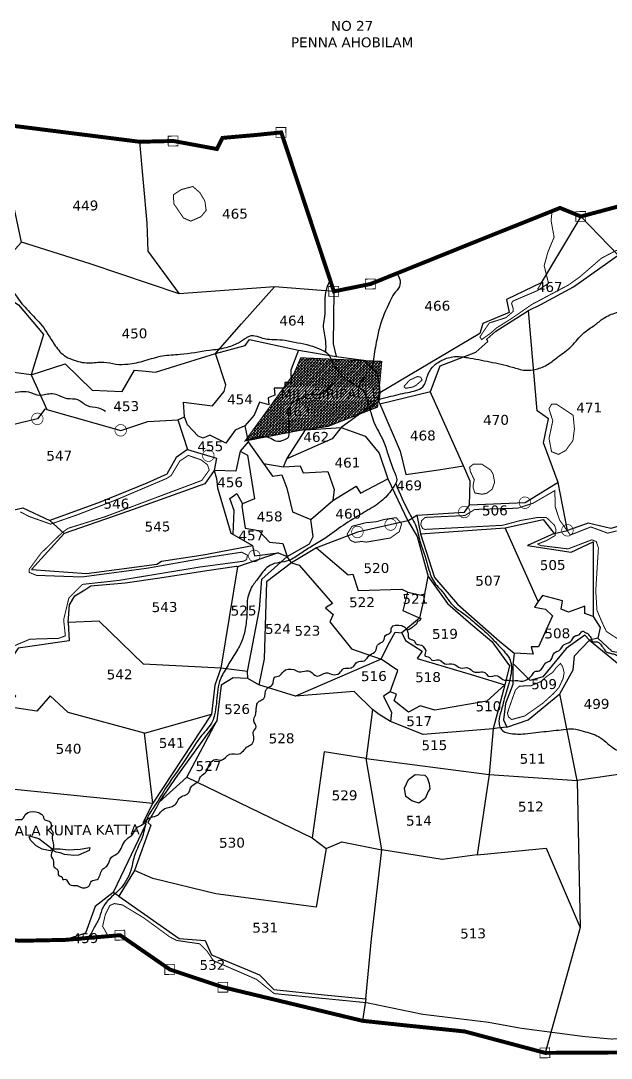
# Model space of a CAD drawing. Header units: inches. Extents: x 732949 to 750565, y 1640350 to 1646067.
# Drawn here: x 747677 to 748874, y 1641610 to 1643712 of the extents above; entities that cross this region are included whole.
import ezdxf
from ezdxf.enums import TextEntityAlignment as Align

# ---------------------------------------------------------------- set-up
doc = ezdxf.new("R2010")
doc.units = ezdxf.units.IN
doc.header["$MEASUREMENT"] = 0
doc.linetypes.add('ACAD_ISO02W100', pattern=[15, 12, -3])
for name, color, linetype in [('HILL', 223, 'Continuous'), ('PLOT', 7, 'Continuous'), ('PLOT NO', 7, 'Continuous'), ('ROADS', 6, 'Continuous'), ('TANKS-STREAM', 4, 'Continuous'), ('VILLAGE', 30, 'Continuous'), ('VILLAGE BOUNDRY', 5, 'Continuous'), ('VILLAGE STONES', 240, 'Continuous')]:
    doc.layers.add(name, color=color, linetype=linetype)
doc.styles.get("Standard").update_dxf_attribs({"font": 'verdana.ttf'})

msp = doc.modelspace()

# ---------------------------------------------------------------- hatches: boundary and pattern name
at = {"layer": 'VILLAGE', "linetype": 'Continuous'}
h = msp.add_hatch(dxfattribs=at)
h.set_pattern_fill('SACNCR', color=256, scale=45.0944824, angle=1.53031993, style=0)
h.paths.add_polyline_path([(748244.4, 1643028.9), (748408.7, 1643021.6), (748400.2, 1642929), (748298.9, 1642889.6), (748241.7, 1642881.7), (748131.4, 1642860.3), (748230.9, 1642997.5)])
at = {"layer": 'VILLAGE STONES'}
h = msp.add_hatch(color=256, dxfattribs=at)
edge = h.paths.add_edge_path(flags=16)
edge.add_arc((747710.6, 1642905.2), 11.1, -4.323, 355.677)
edge = h.paths.add_edge_path()
edge.add_arc((747710.6, 1642905.2), 12.5, -4.323, 355.677)
h = msp.add_hatch(color=256, dxfattribs=at)
edge = h.paths.add_edge_path(flags=16)
edge.add_arc((747879.6, 1642881.9), 11.1, -4.323, 355.677)
edge = h.paths.add_edge_path()
edge.add_arc((747879.6, 1642881.9), 12.5, -4.323, 355.677)
h = msp.add_hatch(color=256, dxfattribs=at)
edge = h.paths.add_edge_path(flags=16)
edge.add_arc((748057.2, 1642830.6), 11.1, -4.323, 355.677)
edge = h.paths.add_edge_path()
edge.add_arc((748057.2, 1642830.6), 12.5, -4.323, 355.677)
h = msp.add_hatch(color=256, dxfattribs=at)
edge = h.paths.add_edge_path(flags=16)
edge.add_arc((748575.8, 1642716.4), 11.1, -4.323, 355.677)
edge = h.paths.add_edge_path()
edge.add_arc((748575.8, 1642716.4), 12.5, -4.323, 355.677)
h = msp.add_hatch(color=256, dxfattribs=at)
edge = h.paths.add_edge_path(flags=16)
edge.add_arc((748698.9, 1642735.3), 11.1, -4.323, 355.677)
edge = h.paths.add_edge_path()
edge.add_arc((748698.9, 1642735.3), 12.5, -4.323, 355.677)
h = msp.add_hatch(color=256, dxfattribs=at)
edge = h.paths.add_edge_path(flags=16)
edge.add_arc((748359.4, 1642676), 11.1, -4.323, 355.677)
edge = h.paths.add_edge_path()
edge.add_arc((748359.4, 1642676), 12.5, -4.323, 355.677)
h = msp.add_hatch(color=256, dxfattribs=at)
edge = h.paths.add_edge_path(flags=16)
edge.add_arc((748426.6, 1642691), 11.1, -4.323, 355.677)
edge = h.paths.add_edge_path()
edge.add_arc((748426.6, 1642691), 12.5, -4.323, 355.677)
h = msp.add_hatch(color=256, dxfattribs=at)
edge = h.paths.add_edge_path(flags=16)
edge.add_arc((748785, 1642679.3), 11.1, -4.323, 355.677)
edge = h.paths.add_edge_path()
edge.add_arc((748785, 1642679.3), 12.5, -4.323, 355.677)
h = msp.add_hatch(color=256, dxfattribs=at)
edge = h.paths.add_edge_path(flags=16)
edge.add_arc((748150.4, 1642627.6), 11.1, -4.323, 355.677)
edge = h.paths.add_edge_path()
edge.add_arc((748150.4, 1642627.6), 12.5, -4.323, 355.677)

# ---------------------------------------------------------------- linework, layer by layer
at = {"layer": 'HILL', "ltscale": 10, "const_width": 2.03}
for points in [[(747987.4, 1643340.6), (747986.3, 1643359.1), (748001.9, 1643369.5), (748026, 1643375.9), (748040, 1643363.4), (748050.1, 1643346.6), (748052.8, 1643327.5), (748042.2, 1643314.7), (748021.6, 1643305.8), (748006.9, 1643312.1), (747987.4, 1643340.6)], [(748607.5, 1643071.2), (748611.1, 1643065.7), (748629.5, 1643078.8), (748641.2, 1643089.3), (748672.7, 1643109.1), (748713.1, 1643137.1), (748786.3, 1643175.9), (748809.3, 1643192.1), (748853.8, 1643230.5), (748869.2, 1643238.6), (748875.2, 1643241.8), (748883.2, 1643246), (748897.6, 1643245.6), (748905.3, 1643254.3), (748906, 1643282.3), (748902.6, 1643299.2), (748902.3, 1643311), (748899.1, 1643327), (748896.2, 1643337.7)], [(748607.5, 1643071.2), (748615.4, 1643083.1), (748626.8, 1643099.4), (748660.5, 1643110.2), (748674.9, 1643122.6), (748674.8, 1643129.7), (748671.8, 1643138.8), (748673.6, 1643143.4), (748724.3, 1643165), (748746.7, 1643179.8), (748737.8, 1643215.4), (748745.6, 1643243.6), (748758, 1643273.3), (748751.8, 1643306.8), (748753.9, 1643326.1)], [(748453.3, 1642970.4), (748465.2, 1642983.7), (748481.3, 1642991), (748487.8, 1642989.4), (748490.5, 1642983.8), (748477.4, 1642972.5), (748470.7, 1642969.4), (748457.2, 1642967), (748453.3, 1642970.5)], [(748747.7, 1642865.4), (748755.3, 1642901.3), (748747.5, 1642925.6), (748753, 1642934.7), (748763.3, 1642934.6), (748793, 1642914.8), (748796.5, 1642912.5), (748799.2, 1642885), (748796.1, 1642861), (748781.2, 1642840.8), (748766.7, 1642833.2), (748752.8, 1642838.6), (748747.7, 1642865.4)], [(747665.3, 1642446), (747695.6, 1642458.8), (747753.7, 1642460.5), (747767.4, 1642465.6), (747763.9, 1642498.1), (747774.5, 1642542.3), (747801.9, 1642569.8), (747876, 1642577.9), (748040.3, 1642605), (748128.7, 1642616.8), (748134.8, 1642620), (748136.5, 1642628.9), (748124.8, 1642635), (748059.1, 1642624.9), (747933.7, 1642602.6), (747800.9, 1642584.8), (747709, 1642588.1), (747694.2, 1642594), (747694.1, 1642600.4), (747718.1, 1642633), (747759.7, 1642673.5), (747772.3, 1642683.2), (747848, 1642706.9), (747944.6, 1642743.1), (748043.7, 1642780.3), (748059, 1642801.4), (748055.5, 1642812), (748042.5, 1642822.1), (748016.6, 1642831.1), (747999.4, 1642819.7), (747981.5, 1642790), (747972.4, 1642784.3), (747872, 1642741.7), (747791.3, 1642710.6), (747737.5, 1642691.9), (747694.1, 1642707.3), (747675.9, 1642716.8)], [(748596.3, 1642781.4), (748588.3, 1642798.4), (748586.7, 1642807.5), (748594.4, 1642813.3), (748611.6, 1642813.2), (748629.5, 1642801.4), (748634.4, 1642793), (748637.4, 1642776.6), (748632.5, 1642762.8), (748621.4, 1642754.4), (748612.1, 1642752.4), (748597.5, 1642755), (748593.7, 1642765.9), (748594.5, 1642775), (748596.3, 1642781.4)], [(748885, 1642678.2), (748866.7, 1642673.6), (748832.4, 1642686.2), (748790.8, 1642669.8), (748768.9, 1642700.5), (748759.9, 1642728.1), (748759.7, 1642760), (748715.9, 1642734.6), (748684.5, 1642724.2), (748597, 1642721.6), (748577, 1642709.2), (748496.7, 1642705.5), (748489.4, 1642698.9), (748487.7, 1642690.6), (748491.5, 1642683), (748496.3, 1642681.2), (748653.6, 1642689.5), (748690.1, 1642699.3), (748723.3, 1642705.1), (748742.7, 1642705), (748758.7, 1642689.8), (748761.9, 1642680.3), (748759.9, 1642668.7), (748742.7, 1642658.6), (748724.9, 1642651.6), (748730.2, 1642648.5), (748786.3, 1642641.7), (748827.9, 1642657.6), (748834.5, 1642660.1), (748843.4, 1642656.5), (748847.8, 1642643.8), (748845.3, 1642604.4), (748842.4, 1642556.8), (748844.8, 1642517.6), (748854.1, 1642495.2), (748863.9, 1642474.4), (748886.5, 1642459.7)], [(748338.5, 1642671.5), (748348.2, 1642687.4), (748376.2, 1642694.7), (748397.2, 1642696.7), (748414, 1642701.4), (748437.8, 1642705), (748448.9, 1642692.6), (748444.2, 1642676.6), (748425.9, 1642663.8), (748377.2, 1642655.4), (748368.2, 1642656.9), (748354.4, 1642654.9), (748344.9, 1642659.2), (748338.5, 1642671.5)], [(748667.3, 1642321), (748679.5, 1642355.6), (748687.8, 1642363.6), (748711.6, 1642364.6), (748730.6, 1642372.7), (748742.2, 1642382.7), (748755.3, 1642391.8), (748762.3, 1642401.4), (748770.8, 1642409.7), (748775.2, 1642403.5), (748778.3, 1642391.3), (748776.2, 1642379.1), (748767.6, 1642360.7), (748756.6, 1642348.5), (748734.8, 1642328.8), (748698.2, 1642303.1), (748671.9, 1642296), (748665.6, 1642301.1), (748663.4, 1642308.8), (748667.3, 1642321)], [(747852.6, 1641860.1), (747842.9, 1641877.1), (747848.3, 1641900.6), (747857.4, 1641919.2), (747866.8, 1641923.2), (747883, 1641920.4), (747925.7, 1641894.6), (747978.9, 1641855.7), (747992.9, 1641848.5), (748039.5, 1641841.7), (748054.1, 1641827.3), (748067.7, 1641807.3), (748125.1, 1641782.5), (748154.8, 1641769.6), (748190.6, 1641740.8), (748290.8, 1641730.9), (748378.3, 1641722.3), (748491.1, 1641698.9), (748624.3, 1641682.7), (748690.9, 1641670.6), (748761.4, 1641661.3), (748818.3, 1641653.8), (748874.6, 1641648.7), (748911.5, 1641650.5)]]:
    msp.add_lwpolyline(points, dxfattribs=at)
at = {"layer": 'HILL'}
msp.add_lwpolyline([(748457.6, 1642140.4), (748454.9, 1642156.7), (748463.1, 1642174.6), (748476.5, 1642184.9), (748495.8, 1642183.4), (748501, 1642178.4), (748504.8, 1642166.5), (748506.1, 1642155.9), (748502.5, 1642150.2), (748496.4, 1642135.7), (748484, 1642126.5), (748469.9, 1642131.5), (748457.6, 1642140.4)], dxfattribs=at)
at = {"layer": 'PLOT'}
for points in [[(747392.5, 1643316.6), (747407.5, 1643316.7), (747403.2, 1643274.8), (747572.2, 1643245), (747561.1, 1643167.5), (747602.9, 1643179.8), (747678.6, 1643263.3), (747631.4, 1643482.6), (747632.4, 1643502.5)], [(747918, 1643466.5), (747932.6, 1643301.8), (747934.8, 1643244.6), (747997.9, 1643158.1), (747818, 1643219.3), (747678.6, 1643263.3)], [(748812.4, 1643315.2), (748731.9, 1643180.4), (748661.4, 1643147), (748666.7, 1643120.3), (748613.4, 1643098.6), (748607.7, 1643078.3), (748404.8, 1642958.1)], [(748812.4, 1643315.2), (748888, 1643237.1), (748904.2, 1643175.1), (748900.6, 1643106.7), (748921, 1643052.6), (748961.8, 1642885.7), (748986.5, 1642888), (749028.7, 1642786.7), (749054.8, 1642791.3), (749070.8, 1642748.5), (749081.4, 1642727), (748971.5, 1642712), (748873.1, 1642683.2), (748826.8, 1642693.9), (748785.3, 1642679.2), (748766, 1642776.4), (748736.6, 1642856.5), (748746.4, 1642905), (748723.7, 1642921.6), (748706.3, 1643124.7), (748731.2, 1643136.9), (748797.6, 1643172.3), (748888, 1643237.1)], [(747602.9, 1643179.8), (747672.6, 1643136), (747723.3, 1643076.2), (747698, 1642994.1), (747637.7, 1643002.5), (747632.2, 1642997.2), (747559.7, 1643014.3)], [(747950.4, 1642999.6), (748071.5, 1643037.8), (748124.3, 1643097.4), (748191.2, 1643172.7)], [(748311.7, 1643163.4), (748191.2, 1643172.7), (747997.9, 1643158.1)], [(748311.7, 1643163.4), (748309.9, 1643057), (748316.4, 1643031.2), (748371.4, 1643024), (748398.9, 1642998.6), (748403.4, 1642975.5), (748404.8, 1642958.1), (748402.6, 1642939.9), (748375.7, 1642923.6), (748326.1, 1642887.4), (748375.1, 1642870), (748403.4, 1642835.8), (748421.2, 1642783.5), (748461.7, 1642698.7), (748480.6, 1642666.8), (748502.6, 1642585.5), (748542.1, 1642531.4), (748584.4, 1642494), (748631.8, 1642454), (748667.9, 1642404.8), (748658.4, 1642366.3), (748634.2, 1642277.3), (748626.2, 1642184.4), (748602, 1642021.9), (748741.6, 1642035.3), (748810.5, 1641874.5), (748739.8, 1641620.7)], [(748402.6, 1642939.9), (748404.7, 1642935.7), (748507.2, 1642960.5), (748527, 1643012.7), (748599.2, 1643040), (748623.4, 1643062), (748621.7, 1643066.7), (748639.9, 1643083.1), (748706.3, 1643124.7)], [(748071.5, 1643037.8), (748131.5, 1643053.8), (748140.6, 1643065.7), (748239.7, 1643044.1), (748316.4, 1643031.2)], [(748239.7, 1643044.1), (748224.4, 1643003.6), (748224.9, 1642978.7), (748212.3, 1642978.5), (748212.5, 1642967.5), (748190.9, 1642967.1), (748192.1, 1642953.1), (748178.4, 1642948), (748179.6, 1642933.5), (748160.6, 1642938.7), (748149.9, 1642912.4), (748130.9, 1642891), (748111.8, 1642882.1), (748092.5, 1642855.6), (748060.3, 1642871.9), (748047, 1642866.2), (748036.3, 1642870.2), (748014.7, 1642893.3), (748008.8, 1642909)], [(747730.1, 1642923.9), (747879.9, 1642881.8), (747934.5, 1642899.8), (747995.6, 1642903.3), (748008.8, 1642909), (748006.8, 1642939.1), (748065.5, 1642931.4), (748089.2, 1642960.6), (748092.6, 1642973.8), (748071.5, 1643037.8)], [(747698, 1642994.1), (747767, 1643016.8), (747821.9, 1642963.1), (747882.3, 1642960.8), (747907.2, 1643003.6), (747930.4, 1643002.1), (747950.4, 1642999.6)], [(747698, 1642994.1), (747730.1, 1642923.9), (747725.9, 1642924.7), (747710.9, 1642905.1), (747617.6, 1642882.6), (747503.5, 1642899.8)], [(748461.7, 1642698.7), (748479.5, 1642709.8), (748576.1, 1642716.3), (748586.5, 1642730.5), (748588.1, 1642778.7), (748574, 1642810.1), (748506.5, 1642960.4)], [(748404.7, 1642935.7), (748446.3, 1642840), (748457.6, 1642792.2), (748524, 1642802.1), (748574, 1642810.1)], [(747995.6, 1642903.3), (748014.7, 1642843.4), (747992, 1642826.9), (747973.1, 1642793.1), (747932.5, 1642775.2), (747838.2, 1642736.3), (747736.2, 1642699.5)], [(748130.9, 1642891), (748137.8, 1642858.9), (748121.5, 1642839.6), (748112.6, 1642799), (748069.1, 1642800.7)], [(748137.8, 1642858.9), (748169.2, 1642814.6), (748209.4, 1642807.7), (748216.3, 1642824.4), (748254.4, 1642882.6), (748326.1, 1642887.4)], [(748326.1, 1642887.4), (748308.3, 1642864.4), (748216.3, 1642824.4)], [(748014.7, 1642843.4), (748074, 1642825.6), (748069.1, 1642800.7), (748050, 1642773.4), (747895.5, 1642717.9), (747764.9, 1642673.2)], [(748121.5, 1642839.6), (748136.8, 1642831.7), (748150.5, 1642743.1), (748126.2, 1642733.1)], [(748169.2, 1642814.6), (748187.4, 1642789), (748205.9, 1642791.8), (748216.6, 1642764.7), (748227.6, 1642716.8), (748264.7, 1642701.3)], [(748069.1, 1642800.7), (748073.8, 1642784.1), (748076, 1642765.3), (748102.7, 1642673.5), (748146.7, 1642648.6)], [(748209.4, 1642807.7), (748243.6, 1642809.9), (748249.1, 1642796.1), (748299.2, 1642798.3), (748312.3, 1642762.1), (748309.8, 1642739.9)], [(748198.5, 1642633.5), (748217, 1642626.3), (748262.5, 1642652.1), (748269.4, 1642666.9), (748264.7, 1642701.3), (748309.8, 1642739.9), (748357, 1642768.6), (748365.5, 1642754.6), (748421.2, 1642783.5)], [(748766, 1642776.4), (748699.2, 1642735.2), (748586.5, 1642730.5)], [(748107.2, 1642671), (748109.3, 1642719.8), (748100.7, 1642743.6), (748115.2, 1642753.6), (748126.2, 1642733.1), (748125.3, 1642728.3), (748132.1, 1642683.5), (748158.7, 1642678.7), (748181.2, 1642655.6), (748207.9, 1642652.9), (748217, 1642626.3)], [(747596.4, 1642705.6), (747680.9, 1642724.8), (747736.2, 1642699.5), (747764.9, 1642673.2), (747698.7, 1642600.1), (747810.5, 1642592), (747952.8, 1642610.7), (747962.2, 1642616.6), (748047, 1642629.9), (748146.7, 1642648.6), (748150.7, 1642627.5), (748198.5, 1642633.5), (748116.6, 1642605.4), (748082.6, 1642400.4), (747925.5, 1642407.9), (747835.7, 1642495.5), (747773.4, 1642492.8), (747775, 1642455.5), (747671.5, 1642440.9), (747630.9, 1642380.9), (747564.4, 1642367)], [(748479.5, 1642709.8), (748487, 1642672.2), (748515.6, 1642583.5), (748562.3, 1642529.5), (748647.2, 1642454.7), (748676.8, 1642430.2), (748674.6, 1642406.4), (748674.6, 1642366.7), (748659.2, 1642328.7), (748655.5, 1642295.4), (748662, 1642280.3), (748642.6, 1642278.7), (748634.2, 1642277.3)], [(748461.7, 1642698.7), (748359.7, 1642675.9), (748276.7, 1642643.6), (748225.7, 1642613.8), (748217, 1642626.3)], [(748487, 1642672.2), (748658.6, 1642684.1), (748735.8, 1642701.3), (748758, 1642672.7), (748785.3, 1642679.2)], [(748758, 1642672.7), (748703.8, 1642648.9), (748792.7, 1642634.9), (748836.9, 1642656), (748837, 1642580.8), (748837.1, 1642504.9), (748820.4, 1642511), (748820.1, 1642525.5), (748787.2, 1642513.5), (748772.3, 1642519.3), (748775.2, 1642536.4), (748734.4, 1642547.5), (748726, 1642535.4), (748658.6, 1642684.1)], [(748276.7, 1642643.6), (748340.6, 1642589.3), (748350.2, 1642590.4), (748361.1, 1642557.6), (748449.3, 1642560.1), (748461.2, 1642554.1), (748495.1, 1642546.9), (748502.6, 1642585.5)], [(748136.6, 1642393.3), (748160.6, 1642519.6), (748165.8, 1642580.6), (748217, 1642626.3)], [(747773.4, 1642492.8), (747775.5, 1642528.2), (747786.3, 1642546.9), (747807.2, 1642558.9), (747819.2, 1642566.6), (747888.4, 1642573.1), (747959, 1642583.2), (748054.3, 1642597.8), (748114, 1642606.6), (748116.6, 1642605.4)], [(748225.7, 1642613.8), (748175.2, 1642575.2), (748170.4, 1642419.1), (748159.4, 1642366.5), (748137, 1642379.3), (748136.6, 1642393.3), (748082.6, 1642400.4)], [(748225.7, 1642613.8), (748241.3, 1642608.7), (748308.7, 1642531), (748294.5, 1642522.1), (748309.9, 1642509.1), (748303.7, 1642494.2), (748347.3, 1642439.1), (748407.8, 1642418.3)], [(748495.1, 1642546.9), (748485.3, 1642501.2), (748449.6, 1642471.8), (748456.5, 1642455.9), (748490.3, 1642434.6), (748480.7, 1642419.5), (748589.9, 1642387.5), (748658.4, 1642366.3), (748621.6, 1642333), (748516.2, 1642315), (748486.2, 1642323.8), (748462.6, 1642311), (748433.6, 1642334.2), (748438.6, 1642347.4), (748425.8, 1642352.1), (748441.2, 1642395.4), (748407.8, 1642418.3), (748421.7, 1642447.5), (748435.7, 1642473), (748449.6, 1642471.8)], [(748485.3, 1642501.2), (748451.9, 1642516.1), (748461.2, 1642554.1)], [(748726, 1642535.4), (748717.9, 1642523.8), (748740.8, 1642519.4), (748755, 1642506.3), (748726.2, 1642443.5), (748711.2, 1642443), (748715.7, 1642428.1), (748676.8, 1642430.2)], [(748837.1, 1642504.9), (748851.4, 1642482.6), (748846.8, 1642460.6), (748829.5, 1642456.5)], [(748662, 1642280.3), (748705.5, 1642295.7), (748769.7, 1642348.4), (748796.5, 1642397), (748799.3, 1642425), (748829.5, 1642456.5), (748820.1, 1642466.9), (748782.4, 1642439.8), (748734.9, 1642382.7), (748709.5, 1642375.3), (748677.6, 1642407), (748674.6, 1642406.4)], [(748829.5, 1642456.5), (748961.5, 1642348.9), (748948.5, 1642308.9), (748906.7, 1642187.6), (748804.5, 1642172.8), (748810.5, 1641874.5)], [(748846.8, 1642460.6), (748875, 1642434.5), (748917.6, 1642426.1), (748979.8, 1642399.9), (748985.6, 1642388.2), (749024.5, 1642373.6), (749044.3, 1642330.5), (749075.6, 1642324.7), (749064.5, 1642292.9), (749055.5, 1642281.8), (749026.4, 1642280.1), (748993.7, 1642309.4), (748984.7, 1642290.6), (748948.5, 1642308.9)], [(748407.8, 1642418.3), (748233.8, 1642343.3), (748159.4, 1642366.5)], [(748082.6, 1642400.4), (748070.2, 1642365.3), (748063.6, 1642306.8), (747944.6, 1642126.9), (747928, 1642268.4), (748063.6, 1642306.8)], [(747928, 1642268.4), (747772.8, 1642310.1), (747736.5, 1642344), (747709.8, 1642313.2), (747646.8, 1642322.7), (747647.3, 1642325.6), (747667.1, 1642343.6), (747630.9, 1642380.9)], [(748137, 1642379.3), (748107.6, 1642380.3), (748083.1, 1642365.6), (748074.3, 1642293.7), (747994.9, 1642183.3), (747958.7, 1642131), (747952.9, 1642119.2), (747934.4, 1642087.1), (747940.3, 1642081.7), (747907.2, 1641990.4), (747875.5, 1641937.9), (747864, 1641945.9)], [(748425.8, 1642352.1), (748412.2, 1642343.5), (748428.7, 1642310.4), (748426.2, 1642292.3), (748403.2, 1642306.3), (748390.2, 1642316), (748352.6, 1642353.1), (748233.8, 1642343.3)], [(748626.2, 1642184.4), (748804.5, 1642172.8), (748769.7, 1642348.4)], [(747646.8, 1642322.7), (747597, 1642161.9), (747944.6, 1642126.9)], [(748390.2, 1642316), (748377.4, 1642217.1), (748292, 1642230.3), (748267.3, 1642056.2), (748296, 1642034.8), (748327.6, 1642048.5), (748408.7, 1642031.8), (748377.4, 1642217.1), (748626.2, 1642184.4)], [(747957.6, 1642128.6), (748013.6, 1642179.4), (748074.3, 1642293.7)], [(748634.2, 1642277.3), (748492.9, 1642265.6), (748426.2, 1642292.3)], [(748013.6, 1642179.4), (748267.3, 1642056.2)], [(747944.6, 1642126.9), (747924.3, 1642087), (747930.8, 1642083.7), (747864, 1641945.9), (747828.1, 1641916.9), (747808, 1641863.5), (747767.1, 1641849.6)], [(748296, 1642034.8), (748275.8, 1641915.9), (748072.2, 1641942.9), (747944.8, 1641974), (747907.2, 1641990.4)], [(748376.3, 1641730), (748388.1, 1641851.6), (748408.7, 1642031.8)], [(748602, 1642021.9), (748531.4, 1642012.5), (748408.7, 1642031.8)], [(747875.5, 1641937.9), (747998.2, 1641852.5), (748050.6, 1641848.4), (748063.7, 1641819), (748161, 1641778.8), (748189.9, 1641749), (748292.1, 1641738.2), (748376.3, 1641730), (748369.8, 1641685.6)]]:
    msp.add_lwpolyline(points, dxfattribs=at)
at = {"layer": 'ROADS'}
for points in [[(743922.6, 1643470.6), (743968.1, 1643472.9), (744007.3, 1643478.8), (744031.9, 1643485.6), (744056, 1643486.4), (744076.1, 1643480.8), (744092.8, 1643464), (744116.8, 1643441.9), (744140.7, 1643420.3), (744161.5, 1643411), (744183.1, 1643403.4), (744204.4, 1643399.3), (744225.3, 1643398.3), (744256.7, 1643402.1), (744293.5, 1643404.2), (744327, 1643405.6), (744352.1, 1643409.1), (744377.1, 1643410.8), (744399.2, 1643409.2), (744427.3, 1643404.7), (744466.6, 1643394.1), (744486.1, 1643390), (744515.2, 1643387), (744562.6, 1643384.2), (744608.3, 1643379.6), (744627.8, 1643375.4), (744654.6, 1643372.4), (744675.2, 1643371.9), (744698.6, 1643367), (744720.3, 1643359.4), (744738.2, 1643348.4), (744766.3, 1643333.5), (744788.4, 1643324.2), (744799.3, 1643319.7), (744812.9, 1643315.5), (744825.5, 1643312.2), (744836, 1643312.5), (744842.4, 1643313.5), (744849.4, 1643319.7), (744871.9, 1643337.3), (744884.2, 1643351.3), (744896.3, 1643357.9), (744910.8, 1643361.8), (744927.9, 1643358.2), (744939.3, 1643358.8), (744967.1, 1643364), (744985.5, 1643364), (745013.6, 1643356.2), (745043.1, 1643348.3), (745077.5, 1643341.4), (745117.8, 1643331.3), (745142.9, 1643324.1), (745166.1, 1643318.5), (745195.4, 1643314.5), (745223.4, 1643307.8), (745240.7, 1643303.5), (745266.3, 1643303), (745285.7, 1643308.9), (745302.5, 1643327.8), (745323.9, 1643340.6), (745349.8, 1643343.3), (745379.6, 1643338.6), (745422.5, 1643331.2), (745447.5, 1643325.2), (745477.3, 1643329), (745505.2, 1643333.2), (745525.8, 1643332.5), (745551.7, 1643326.5), (745571.5, 1643310.7), (745591.8, 1643292.3), (745606.5, 1643284.4), (745633.6, 1643276.4), (745689.9, 1643257.5), (745737.4, 1643240.7), (745760.6, 1643232.2), (745785.3, 1643218.1), (745801.3, 1643211.4), (745833, 1643205.7), (745852.2, 1643198.8), (745871.3, 1643195.4), (745899.1, 1643191), (745919, 1643188), (745929.2, 1643184.3), (745950.9, 1643177), (745962.7, 1643176.5), (746003.9, 1643169.3), (746027.7, 1643166.2), (746059.8, 1643163.9), (746089.6, 1643163.3), (746119.2, 1643162.4), (746127.6, 1643158.8), (746153.6, 1643152.2), (746183, 1643149.5), (746206, 1643144.3), (746248.9, 1643134.7), (746311.2, 1643117.8), (746354.6, 1643105.5), (746379.2, 1643102), (746416, 1643100), (746448, 1643101.8), (746487.9, 1643103.3), (746527.4, 1643103.5), (746563, 1643100.7), (746587.7, 1643099.2), (746623.9, 1643095.8), (746682.1, 1643082.2), (746726.9, 1643073.8), (746760.7, 1643064.3), (746786.6, 1643063), (746812.2, 1643062.3), (746858.4, 1643061.6), (746904.8, 1643062.4), (746954.4, 1643058.1), (746982.6, 1643052.8), (747012, 1643053.1), (747033.9, 1643052.3), (747055.2, 1643050.6), (747074.4, 1643041.5), (747087.4, 1643034.9), (747098, 1643033.7), (747104.8, 1643041.4), (747115, 1643051.1), (747133.3, 1643064.1), (747152.8, 1643066.9), (747183.4, 1643065.5), (747196.8, 1643069.3), (747215.2, 1643084.8), (747237.2, 1643094.5), (747274.1, 1643114), (747321.1, 1643137.5), (747363.2, 1643157.3), (747412.7, 1643185.9), (747491.3, 1643216.7), (747540.6, 1643232.9), (747581.4, 1643231), (747621.6, 1643223.5), (747635.3, 1643213.6), (747644.6, 1643196.4), (747669.5, 1643151.7), (747691.7, 1643124.6), (747720.1, 1643093.8), (747744.9, 1643056.4), (747764.9, 1643033.7), (747781, 1643025.4), (747814.6, 1643018.6), (747845.2, 1643020.2), (747869.6, 1643016.2), (747894, 1643016.1), (747928.6, 1643023.2), (747964.1, 1643032.7), (747999.8, 1643036), (748059.3, 1643044.4), (748093.1, 1643049.7), (748118.1, 1643059.5), (748134.6, 1643069.6), (748140.5, 1643072.8), (748171.2, 1643067.7), (748191.1, 1643065.9), (748212.6, 1643064.3), (748238.3, 1643059.5), (748262.7, 1643054), (748284.1, 1643046.1), (748297.5, 1643039), (748309, 1643019.8), (748322.7, 1642998.5), (748336.4, 1642985.3), (748358.3, 1642971.8), (748372.2, 1642960.4), (748379.5, 1642940.7), (748387.4, 1642915.2), (748392.8, 1642898.7), (748411.4, 1642861.5), (748421, 1642834.1), (748431.9, 1642802.9), (748437, 1642790.6), (748438.7, 1642779.1), (748433.6, 1642768.7), (748424.8, 1642756.2), (748400.9, 1642733.1), (748369.3, 1642713.7), (748330.7, 1642689.4), (748293.1, 1642663.1), (748266.1, 1642646.3), (748244, 1642632.2), (748220.5, 1642618.2), (748182, 1642608.4), (748160.2, 1642585.1), (748146.2, 1642565.9), (748136.2, 1642536.5), (748135.6, 1642519.4), (748133.1, 1642486.5), (748128, 1642463.3), (748117, 1642438.5), (748101, 1642412.6), (748093.1, 1642399.3), (748079.6, 1642373.1), (748075.7, 1642351.1), (748069.6, 1642305.3), (748065.5, 1642292.5), (748043.6, 1642263.8), (748015.5, 1642222.3), (747972.3, 1642159.4), (747948.3, 1642120.9), (747933.8, 1642097.3), (747924.8, 1642062.8), (747906.9, 1642018.3), (747899.9, 1641990), (747877.3, 1641951.8), (747846.7, 1641920.7), (747841.6, 1641911.2), (747834.6, 1641890.1), (747823.6, 1641870.9), (747814.2, 1641856.1), (747808.1, 1641853.1)], [(748380, 1642938.9), (748422.4, 1642949.6), (748461.2, 1642958.7), (748477.5, 1642962.4), (748491.8, 1642970), (748501.1, 1642991.6), (748511.2, 1643009.6), (748531.2, 1643024.2), (748555.8, 1643031.2), (748582.4, 1643029.2), (748627.6, 1643020.7), (748673.4, 1643009.9), (748698.9, 1643003.7), (748721.4, 1643005.7), (748746.2, 1643016.2), (748765.8, 1643030.8), (748793.2, 1643052.2), (748818, 1643079.4), (748840.2, 1643095), (748858, 1643108.8), (748884.3, 1643120.4), (748909.7, 1643124.9), (748929.5, 1643127), (748957.5, 1643133), (748979.6, 1643129.9), (749003.2, 1643123.1), (749024.2, 1643119), (749049, 1643118.2), (749068.7, 1643121.7), (749093.4, 1643133.3), (749112.1, 1643147.1), (749128.6, 1643159.8), (749149.1, 1643173.8), (749172.2, 1643186.8), (749194.9, 1643198.3), (749217.8, 1643204.5), (749240, 1643203.7), (749265.6, 1643206.4), (749298.3, 1643209.5), (749326.1, 1643212.4), (749343.1, 1643214.5), (749364.8, 1643214.8), (749389.1, 1643213.4), (749404.4, 1643210.4), (749422.2, 1643202.5), (749434.4, 1643199.4), (749456, 1643197.7), (749470.8, 1643200.2), (749478.2, 1643204.3), (749493.8, 1643210.4), (749505.2, 1643209.7), (749518, 1643206.1), (749529.7, 1643197), (749533.6, 1643191), (749544, 1643169.6), (749559.3, 1643152.5), (749569.8, 1643142.5), (749588.7, 1643134.7), (749620.3, 1643131.7), (749657, 1643130.7), (749679.8, 1643130.1), (749700, 1643130), (749717.7, 1643126.2), (749738.5, 1643119.5), (749763.2, 1643113.7), (749787, 1643109.5), (749805.6, 1643104.2), (749825.1, 1643096.7), (749843.2, 1643079.8), (749867.8, 1643067.8), (749886.7, 1643057.2), (749910.7, 1643049.9), (749931.1, 1643047), (749950.1, 1643044.6), (749955, 1643044.1)], [(748439.5, 1643199.9), (748445.2, 1643187.8), (748444.4, 1643173.6), (748434, 1643158.9), (748425.1, 1643143), (748404.7, 1643092.3), (748398.6, 1643065.1), (748391.9, 1643026), (748388.2, 1643009), (748377.8, 1642996.2), (748361.1, 1642970)], [(748303.8, 1643187.3), (748294.8, 1643161.5), (748292.6, 1643112.2), (748290.1, 1643095), (748294.5, 1643062.2), (748294.8, 1643041)], [(748328.5, 1642992.1), (748304.1, 1642969.8), (748278.2, 1642954.1), (748259, 1642954.1), (748242.6, 1642945.6), (748225.6, 1642935.6), (748219.3, 1642907.2), (748220.1, 1642879), (748218.7, 1642867.5), (748208.1, 1642861.3), (748197.7, 1642859), (748183.8, 1642865.3), (748169.4, 1642869.1), (748151.3, 1642866.5), (748134.8, 1642861.2)], [(748436.9, 1642774.1), (748464.8, 1642713.4), (748479.8, 1642682.3), (748483.9, 1642665.8), (748494.1, 1642633.5), (748505.9, 1642594.3), (748511.3, 1642580.1), (748531.1, 1642555.5), (748556, 1642524.1), (748573.1, 1642511.5), (748597.6, 1642491.9), (748628.2, 1642464.5), (748645.2, 1642446.2), (748661, 1642428.9), (748668.8, 1642416.4), (748671.4, 1642402.5), (748669.9, 1642384.2), (748665.1, 1642364.3), (748659.4, 1642346.1), (748650.4, 1642312.9), (748646.1, 1642291.9), (748648.6, 1642280.6), (748655.9, 1642271.7), (748666.4, 1642268.2), (748694.3, 1642266.8), (748737, 1642271.5), (748777.1, 1642275.8), (748797.1, 1642277), (748817.2, 1642272.4), (748848.2, 1642261.4), (748878, 1642238.4), (748897.6, 1642229.3), (748921.6, 1642220.6), (748934, 1642210.9), (748958.2, 1642194.7), (748971.8, 1642176.7), (748991.5, 1642159), (749001.2, 1642151.9), (749014, 1642137.5), (749023.5, 1642117.6), (749034.9, 1642093.2), (749055.8, 1642072.2), (749072.4, 1642061.6), (749096, 1642045.6), (749131.3, 1642021.5), (749165.2, 1641992.6), (749182.7, 1641980.2), (749218.5, 1641943), (749244.9, 1641914.1), (749263, 1641903.3), (749286.2, 1641891), (749316.6, 1641880.9), (749334, 1641872.4), (749367.8, 1641855.8), (749402.7, 1641837.6), (749463.7, 1641809.5), (749506.4, 1641790.8), (749568.3, 1641774.5), (749614.9, 1641759.5), (749653, 1641749.8), (749674.9, 1641747.1), (749702.1, 1641744.8), (749723.4, 1641739.2), (749736.8, 1641735.5), (749755.2, 1641725.2), (749770.7, 1641711.2), (749788.1, 1641695.3), (749814.8, 1641675.8), (749824, 1641658.3)]]:
    msp.add_spline(points, degree=3, dxfattribs=at)
at = {"layer": 'TANKS-STREAM'}
msp.add_lwpolyline([(747696.6, 1642059.7), (747713.5, 1642054.7), (747739.8, 1642034.8), (747742.6, 1642034), (747756.9, 1642033.9), (747773, 1642031.9), (747797.2, 1642033.3), (747816.9, 1642036.5), (747815.6, 1642030.7), (747794.2, 1642021.4), (747784.5, 1642020.5), (747765.7, 1642022.3), (747756.8, 1642025.9), (747748.8, 1642027.2), (747742.4, 1642030.6), (747740.2, 1642031.9), (747736.9, 1642030), (747720.7, 1642033.6), (747708.1, 1642040.1), (747696.5, 1642051.9), (747694, 1642058.6), (747696.6, 1642059.7)], dxfattribs=at)
for points in [[(747566.9, 1642975.3), (747574.4, 1642973.8), (747593.5, 1642975.8), (747611.2, 1642969.9), (747628.2, 1642969.4), (747650.4, 1642959), (747672.2, 1642960), (747693, 1642959.7), (747715.4, 1642953.2), (747740.9, 1642956.5), (747754.8, 1642952.3), (747770.7, 1642946.7), (747792.3, 1642944.4), (747811.4, 1642932.3), (747834.3, 1642927.5), (747848.5, 1642920.8)], [(748460.3, 1642475.9), (748462.5, 1642478.2), (748469.7, 1642482.4), (748474.8, 1642486.5), (748480.7, 1642492.2), (748482, 1642495.2), (748485.4, 1642496.4), (748488.5, 1642502.1)], [(747228.6, 1641854.2), (747252.7, 1641872.9), (747271.6, 1641881), (747277, 1641889.6), (747287.3, 1641892.1), (747301.1, 1641899.1), (747314.5, 1641898.2), (747325.4, 1641894.3), (747336.7, 1641899.7), (747359.2, 1641894.2), (747378.1, 1641903.2), (747396.5, 1641901.4), (747412.9, 1641906.6), (747423.4, 1641913.8), (747428.7, 1641918), (747437.9, 1641922.4), (747446.1, 1641927.6), (747452.3, 1641934.1), (747463.2, 1641952.7), (747482.1, 1641962.2), (747486.6, 1641968.5), (747492.6, 1641983.2), (747510.3, 1641994.4), (747515.7, 1642007.6), (747518.6, 1642022.2), (747536.9, 1642030.7), (747544.6, 1642040.9), (747558.5, 1642043.2), (747577.2, 1642043.4), (747587.7, 1642051.1), (747598.4, 1642051.6), (747618.5, 1642048.3), (747634.1, 1642057.7), (747638.4, 1642064), (747640.7, 1642078.1), (747656.2, 1642090.5), (747669.2, 1642093.3), (747680.6, 1642094.8), (747687.2, 1642104.4), (747707.4, 1642108.9), (747718.4, 1642104.6), (747722.4, 1642100.1), (747724.2, 1642094.3), (747732.2, 1642090.9), (747736.8, 1642088.2), (747738.6, 1642083.7), (747738.2, 1642074.3), (747740.6, 1642070.2), (747742.3, 1642067.6), (747741.3, 1642060.9), (747740.8, 1642054.1), (747742, 1642049.7), (747742.1, 1642032.4), (747738.5, 1642019.2), (747742.9, 1642011.5), (747744, 1641997.9), (747752.3, 1641990.4), (747753.2, 1641980.8), (747760.6, 1641976.4), (747762.5, 1641972.1), (747766.9, 1641972.4), (747776, 1641961.5), (747789.6, 1641959.9), (747795.1, 1641957.8), (747801.7, 1641955.3), (747809.6, 1641955.8), (747815.7, 1641959.2), (747820.1, 1641968.5), (747831.6, 1641972), (747842.8, 1641992.8), (747851.5, 1641998.9), (747860.9, 1642017), (747871.8, 1642023.6), (747878.5, 1642031.3), (747885.1, 1642044.6), (747894.6, 1642056.3), (747903, 1642062.1), (747912, 1642076.9), (747921.4, 1642081.9), (747936.9, 1642096.4), (747951.6, 1642100.8), (747968.9, 1642115.5), (747988.2, 1642122.2), (747994.6, 1642130.3), (748002.7, 1642140), (748014.5, 1642145), (748023.7, 1642161.3), (748032.9, 1642167.5), (748037.8, 1642171.5), (748041, 1642179.8), (748050.9, 1642188), (748057.4, 1642201.3), (748060.7, 1642207.6), (748071.6, 1642214.9), (748083.7, 1642213.5), (748100.5, 1642226.1), (748118.9, 1642226.2), (748137.3, 1642241.7), (748145.9, 1642246.9), (748149.7, 1642258), (748148.2, 1642270.2), (748154.1, 1642281.5), (748149.1, 1642293.9), (748152.6, 1642305.1), (748153.7, 1642310.6), (748154.5, 1642320.6), (748156.7, 1642328.9), (748162.1, 1642334.1), (748169.8, 1642338.8), (748174.9, 1642357.6), (748187.5, 1642366.8), (748191.6, 1642381.6), (748201.4, 1642384.8), (748209.5, 1642393.6), (748230.3, 1642397.1), (748241.4, 1642392.8), (748255.5, 1642394.6), (748265.1, 1642392.8), (748275.8, 1642384.4), (748296.3, 1642390.7), (748309.7, 1642387.2), (748322.7, 1642390), (748331.4, 1642399.1), (748345.3, 1642400.5), (748351.9, 1642404.2), (748359.1, 1642412.5), (748373.4, 1642415.1), (748385.2, 1642427.2), (748396, 1642434.6), (748400.3, 1642447), (748412.1, 1642455.5), (748416.5, 1642466.5), (748426.6, 1642472.2), (748428.5, 1642481.9), (748449.1, 1642486.2), (748456.7, 1642481.9), (748460, 1642476.7), (748462.2, 1642467.2), (748463.2, 1642460.9), (748473.7, 1642456), (748477.9, 1642449.5), (748488.6, 1642446.9), (748495.6, 1642440.1), (748497.7, 1642436), (748496.1, 1642425.3), (748505.4, 1642421.6), (748510.2, 1642416.3), (748524.3, 1642417.2), (748536.8, 1642409), (748554, 1642408.5), (748567.5, 1642400.8), (748584.7, 1642400.4), (748595.3, 1642392.6), (748617.7, 1642391), (748625, 1642384.1), (748643, 1642384.7), (748653.9, 1642377.1), (748670, 1642375.3), (748676, 1642374.2), (748681.9, 1642375.4), (748687.3, 1642374.5), (748697.3, 1642374.4), (748708.8, 1642381.3), (748712.6, 1642384.9), (748718.7, 1642393), (748728, 1642394.5), (748741.3, 1642411.2), (748750.9, 1642415.9), (748758.5, 1642431.4), (748768.1, 1642435.7), (748778.4, 1642447.8), (748791.5, 1642453.9), (748800.8, 1642465.6), (748807.8, 1642467.3), (748813.7, 1642473.6), (748815.9, 1642475.1), (748820.6, 1642472.1), (748826.3, 1642470.2), (748827.7, 1642468.6), (748833.3, 1642459.8), (748835.9, 1642453.9), (748841.1, 1642453.6), (748848.4, 1642451.9), (748854.8, 1642444.6), (748858.5, 1642440), (748860, 1642436.9), (748863.3, 1642433.2), (748866.5, 1642431.7), (748870.1, 1642431.1), (748873.9, 1642429.9), (748882.1, 1642427.8), (748890.8, 1642421.5), (748899.1, 1642417.3), (748902, 1642417.5), (748912.7, 1642417.9), (748920.1, 1642413.5), (748926.5, 1642404.5), (748931.3, 1642403), (748940.6, 1642402.2), (748947.5, 1642400.4), (748956.6, 1642392.3), (748959.9, 1642386.4), (748961.6, 1642384), (748973.3, 1642381.3), (748980.2, 1642377.7), (748985.2, 1642370.3), (748992.4, 1642361.2), (748996.7, 1642359.6), (749003.5, 1642357.6), (749007.8, 1642353.9), (749010.5, 1642347.7), (749018.3, 1642335.2), (749030.9, 1642328.1), (749039.4, 1642310.4), (749058.1, 1642301.2), (749072.2, 1642283.3), (749094.2, 1642276.1), (749104.5, 1642261.1), (749120.7, 1642255.9), (749131.2, 1642241.1), (749146.8, 1642230.8), (749160.2, 1642230), (749171.9, 1642222.2), (749174.7, 1642215.3), (749174.5, 1642209.5), (749171.5, 1642198.4), (749172.6, 1642185.9), (749180.6, 1642176.9), (749183.1, 1642171.1), (749185.5, 1642156.6), (749188.4, 1642150.2), (749191.5, 1642147.5), (749197.5, 1642144.2), (749201.2, 1642139.9), (749206.3, 1642122.4), (749214, 1642117.1), (749224.5, 1642103.8)]]:
    msp.add_spline(points, degree=3, dxfattribs=at)
at = {"layer": 'VILLAGE BOUNDRY', "linetype": 'ACAD_ISO02W100', "ltscale": 2, "const_width": 8}
for points in [[(747632.4, 1643502.5), (747850.7, 1643475), (747918, 1643466.5), (747986.3, 1643468.1), (748074.5, 1643451.8), (748085.8, 1643474.3), (748154.3, 1643480.3), (748204.9, 1643485.5), (748311.7, 1643163.4), (748386, 1643178.4), (748602.8, 1643265.7), (748769.9, 1643332.5), (748812.4, 1643315.2), (749003, 1643366.3)], [(748925.1, 1641621.7), (748739.8, 1641620.7), (748576.6, 1641664.1), (748459.6, 1641676.1), (748369.8, 1641685.6), (748087.2, 1641753.6), (747979.4, 1641789.5), (747878.5, 1641859.1), (747767.1, 1641849.6), (747678.6, 1641847.8), (747609, 1641851.6)]]:
    msp.add_lwpolyline(points, dxfattribs=at)
at = {"layer": 'VILLAGE STONES', "const_width": 1.59}
for points in [[(748194.3, 1643495.3), (748214.2, 1643495.5), (748214.5, 1643475.6), (748194.5, 1643475.4)], [(747975.7, 1643477.9), (747995.6, 1643478.1), (747995.9, 1643458.2), (747975.9, 1643458)], [(748801.8, 1643325), (748821.8, 1643325.3), (748822, 1643305.4), (748802.1, 1643305.1)], [(748301.1, 1643173.3), (748321.1, 1643173.5), (748321.3, 1643153.6), (748301.4, 1643153.3)], [(748375.4, 1643188.2), (748395.3, 1643188.5), (748395.6, 1643168.5), (748375.7, 1643168.3)], [(747867.9, 1641868.9), (747887.8, 1641869.2), (747888.1, 1641849.3), (747868.2, 1641849)], [(747968.8, 1641799.4), (747988.8, 1641799.6), (747989, 1641779.7), (747969.1, 1641779.5)], [(748076.6, 1641763.5), (748096.5, 1641763.7), (748096.7, 1641743.8), (748076.8, 1641743.6)], [(748729.2, 1641630.5), (748749.1, 1641630.8), (748749.3, 1641610.8), (748729.4, 1641610.6)]]:
    msp.add_lwpolyline(points, close=True, dxfattribs=at)
at = {"layer": 'VILLAGE STONES', "const_width": 2.06}
msp.add_lwpolyline([(748244.4, 1643028.9), (748408.7, 1643021.6), (748400.2, 1642929), (748298.9, 1642889.6), (748241.7, 1642881.7), (748131.4, 1642860.3), (748230.9, 1642997.5), (748244.4, 1643028.9)], dxfattribs=at)

# ---------------------------------------------------------------- texts
at = {"layer": 'PLOT NO'}
for s, p in [('449', (747808, 1643337.3)), ('465', (748111.1, 1643320.7)), ('467', (748749.1, 1643172.4)), ('466', (748521.3, 1643134.2)), ('464', (748227.3, 1643104.2)), ('450', (747907.4, 1643078.2)), ('MILLGIRIPALLE', (748304.2, 1642955.9)), ('453', (747890.8, 1642930.8)), ('454', (748121.4, 1642944.8)), ('471', (748829.1, 1642927.9)), ('463', (748238.2, 1642920.1)), ('470', (748640.2, 1642903)), ('462', (748275.9, 1642868.5)), ('468', (748491.9, 1642871.3)), ('455', (748061.2, 1642849.5)), ('547', (747755.1, 1642830.5)), ('461', (748339.1, 1642816.4)), ('456', (748101.3, 1642776.6)), ('469', (748464.2, 1642770.2)), ('546', (747870.7, 1642733.3)), ('506', (748637.9, 1642719.6)), ('458', (748181.4, 1642707.3)), ('460', (748340.8, 1642713)), ('545', (747954.1, 1642687)), ('457', (748144.4, 1642669.1)), ('520', (748397.8, 1642602.9)), ('505', (748755.1, 1642609.1)), ('507', (748624.5, 1642577.3)), ('522', (748368.6, 1642533.7)), ('521', (748476.7, 1642540.6)), ('543', (747968.5, 1642523.9)), ('525', (748128.7, 1642516.8)), ('524', (748198.3, 1642479.7)), ('523', (748257.9, 1642475.8)), ('519', (748536.8, 1642469.5)), ('508', (748764.4, 1642470.6)), ('542', (747877.4, 1642387.5)), ('516', (748392.7, 1642384)), ('518', (748502.4, 1642381.9)), ('509', (748737.6, 1642367.7)), ('526', (748115.5, 1642317.1)), ('510', (748624.8, 1642322.8)), ('499', (748844, 1642327.7)), ('517', (748484.5, 1642292.8)), ('528', (748205.6, 1642257.9)), ('540', (747773.8, 1642236.7)), ('541', (747982.9, 1642248.6)), ('515', (748515.3, 1642244)), ('511', (748714.3, 1642216.6)), ('527', (748057.5, 1642201.9)), ('529', (748333.3, 1642142.5)), ('512', (748710.8, 1642119.6)), ('514', (748484.1, 1642091.2)), ('MODUTONALA KUNTA KATTA', (747718.6, 1642071.1)), ('530', (748105.1, 1642046.5)), ('531', (748172.5, 1641874.5)), ('513', (748593.7, 1641862.7)), ('459', (747808.1, 1641853.1)), ('532', (748065.4, 1641798.9))]:
    msp.add_text(s, height=20, rotation=0.6838, dxfattribs=at).set_placement(p, align=Align.MIDDLE_CENTER)
at = {"layer": 'PLOT NO', "insert": (748348.6, 1643711.3), "char_height": 20, "width": 274.44, "attachment_point": 2}
msp.add_mtext('{\\C1;NO 27\\PPENNA AHOBILAM}', dxfattribs=at)

doc.saveas('drawing.dxf')
